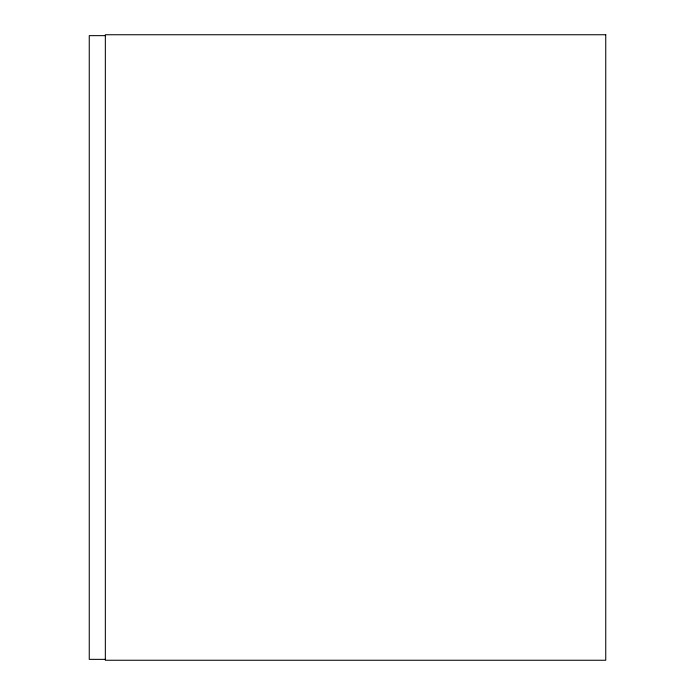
<?xml version="1.0" encoding="UTF-8"?>
<svg xmlns="http://www.w3.org/2000/svg" width="695" height="695" viewBox="0 0 695 695"><rect width="100%" height="100%" fill="white"/><g stroke="black" fill="none" stroke-linecap="round" stroke-linejoin="round"><path stroke-width="1.04" d="M105.345 35.645L89.255 35.645L89.255 659.355L105.345 659.355M605.745 34.75L105.345 34.75L105.345 660.25L605.745 660.25L605.745 34.75"/></g></svg>
